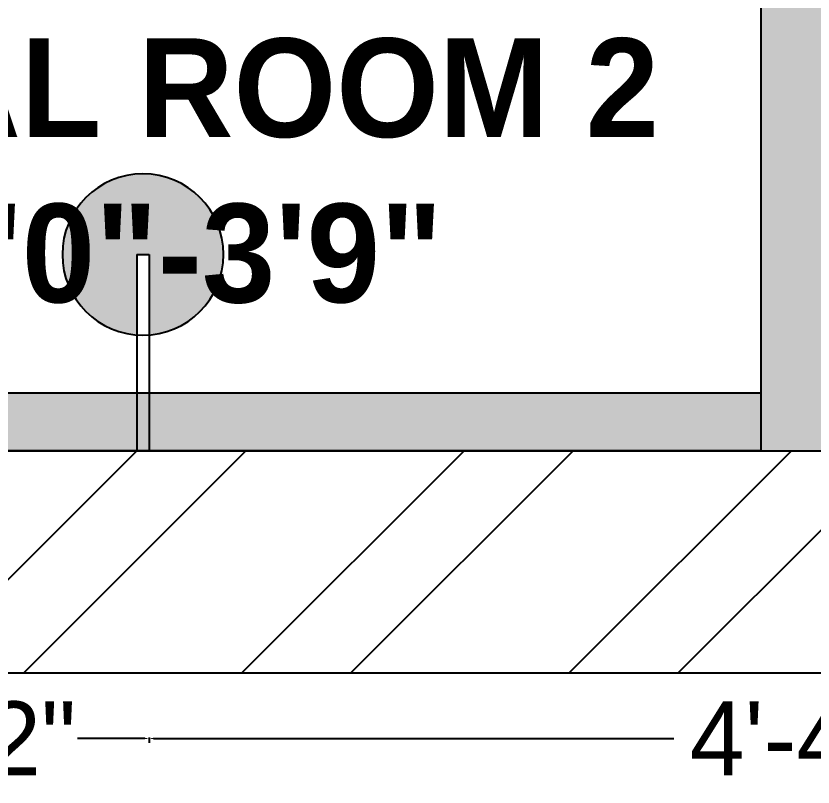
# Model space of a CAD drawing. Header units: inches. Extents: x 9636 to 21597, y -10243 to 557.
# Drawn here: x 13349.64 to 13381.93, y -2442.01 to -2410.77 of the extents above; entities that cross this region are included whole.
import ezdxf

# ---------------------------------------------------------------- set-up
doc = ezdxf.new("R2010")
doc.units = ezdxf.units.IN
doc.header["$MEASUREMENT"] = 0
doc.layers.add('IEL-HATCH-002', color=7, linetype='Continuous')
doc.styles.add('HEMI', font='stylu.ttf')
doc.styles.add('MtXpl_Stylus_BT', font='')
doc.styles.get("Standard").update_dxf_attribs({"font": 'arial.ttf'})
doc.styles.get('MtXpl_Stylus_BT').set_extended_font_data('Stylus BT', bold=True)
doc.dimstyles.get("Standard").update_dxf_attribs({"dimtxt": 0.18, "dimasz": 0.18, "dimexe": 0.18, "dimexo": 0.0625, "dimgap": 0.09, "dimtad": 0, "dimtih": 1, "dimtoh": 1, "dimdec": 0, "dimzin": 0, "dimdsep": 46, "dimlunit": 4, "dimtxsty": 'Standard', "dimcen": 0.09, "dimadec": 0, "dimazin": 0, "dimtfac": 1, "dimtdec": 0, "dimtofl": 0, "dimtmove": 0, "dimatfit": 3, "dimfxl": 1, "dimtolj": 1, "dimtzin": 0, "dimarcsym": 0})

# ---------------------------------------------------------------- blocks, each defined once
blk = doc.blocks.new('shht')
at = {"layer": 'IEL-HATCH-002', "true_color": 0x636466, "transparency": 33554687}
h = blk.add_hatch(color=251, dxfattribs=at)
h.dxf.hatch_style = 1
h.paths.add_polyline_path([(15159.498, -2257.014), (15156.498, -2257.014), (15156.498, -2302.014), (15159.498, -2302.014), (15159.498, -2299.668)])
h.paths.add_polyline_path([(15168.498, -2254.014), (15156.498, -2254.014), (15156.498, -2257.014), (15168.498, -2257.014)])
h.paths.add_polyline_path([(15258.498, -2254.014), (15246.843, -2254.014), (15246.843, -2257.014), (15258.498, -2257.014)])
h.paths.add_polyline_path([(15210.498, -2254.014), (15207.498, -2254.014), (15207.498, -2257.68), (15207.498, -2302.014), (15210.498, -2302.014)])
h = blk.add_hatch(color=251, dxfattribs=at)
h.dxf.hatch_style = 1
h.paths.add_polyline_path([(15210.498, -2302.014), (15258.498, -2302.014), (15258.498, -2299.668), (15210.498, -2299.668)])
h.paths.add_polyline_path([(15159.498, -2302.014), (15207.498, -2302.014), (15207.498, -2299.668), (15159.498, -2299.668)])
at = {"color": 251, "true_color": 0x636466}
for p, q in [((15207.498, -2254.014), (15207.498, -2302.014)), ((15159.498, -2299.668), (15207.498, -2299.668)), ((15207.498, -2299.668), (15207.498, -2302.014)), ((14882.498, -2302.014), (15258.498, -2302.014)), ((15207.498, -2302.014), (15159.498, -2302.014)), ((14882.498, -2311.014), (15442.498, -2311.014))]:
    blk.add_line(p, q, dxfattribs=at)
at = {"layer": 'IEL-HATCH-002', "color": 251, "linetype": 'Continuous', "true_color": 0x636466, "transparency": 33554687}
for p, q in [((15173.221, -2311.014), (15182.221, -2302.014)), ((15177.641, -2311.014), (15186.641, -2302.014)), ((15186.48, -2311.014), (15195.48, -2302.014)), ((15190.899, -2311.014), (15199.899, -2302.014)), ((15199.738, -2311.014), (15208.738, -2302.014)), ((15204.157, -2311.014), (15213.157, -2302.014))]:
    blk.add_line(p, q, dxfattribs=at)
at = {"color": 251, "true_color": 0x636466, "style": 'MtXpl_Stylus_BT'}
for s, p in [('TRIAL ROOM 2', (15165.047, -2289.309)), ('4\'0"-3\'9"', (15173.318, -2296.003))]:
    blk.add_text(s, height=4, rotation=0.0094, dxfattribs=at).set_placement(p)
blk = doc.blocks.new('HT')
at = {"layer": 'IEL-HATCH-002', "true_color": 0xf7f281, "transparency": 33554687}
h = blk.add_hatch(color=51, dxfattribs=at)
h.dxf.hatch_style = 1
h.paths.add_polyline_path([(4618.553, 566.675, 0.962396), (4625.074, 566.425), (4621.818, 566.425), (4621.818, 566.925), (4625.074, 566.925, 0.962396)])
for p, q in [((4621.818, 566.925), (4629.77, 566.925)), ((4621.818, 566.925), (4621.818, 566.425)), ((4629.77, 566.925), (4629.77, 566.425)), ((4621.818, 566.425), (4629.771, 566.425))]:
    blk.add_line(p, q)
blk.add_circle((4621.818, 566.675), 3.265)
blk = doc.blocks.new('*D77')
at = {"color": 0, "lineweight": -2, "transparency": 16777216}
for p, q in [((13355.036, -2440.004), (13355.036, -2440.224)), ((13406.812, -2440.004), (13406.812, -2440.224))]:
    blk.add_line(p, q, dxfattribs=at)
at = {"color": 5, "lineweight": -2, "transparency": 16777216}
for p, q in [((13355.216, -2440.044), (13376.291, -2440.044)), ((13406.632, -2440.044), (13385.557, -2440.044))]:
    blk.add_line(p, q, dxfattribs=at)
at = {"color": 5, "transparency": 16777216}
for points in [[(13355.216, -2440.014), (13355.216, -2440.074), (13355.036, -2440.044)], [(13406.632, -2440.014), (13406.632, -2440.074), (13406.812, -2440.044)]]:
    blk.add_solid(points, dxfattribs=at)
at = {"layer": 'Defpoints', "color": 0, "transparency": 16777216}
for p in [(13355.036, -2428.39), (13406.812, -2428.39), (13355.036, -2440.044)]:
    blk.add_point(p, dxfattribs=at)
at = {"color": 5, "transparency": 16777216, "insert": (13380.924, -2440.044), "char_height": 3, "attachment_point": 5, "style": 'HEMI'}
blk.add_mtext('\\A1;4\'-4"', dxfattribs=at)
blk = doc.blocks.new('*D78')
at = {"color": 0, "lineweight": -2, "transparency": 16777216}
for p, q in [((13341.141, -2440.004), (13341.141, -2440.224)), ((13355.036, -2440.004), (13355.036, -2440.224))]:
    blk.add_line(p, q, dxfattribs=at)
at = {"color": 5, "lineweight": -2, "transparency": 16777216}
for p, q in [((13341.321, -2440.044), (13344.041, -2440.044)), ((13354.856, -2440.044), (13352.136, -2440.044))]:
    blk.add_line(p, q, dxfattribs=at)
at = {"color": 5, "transparency": 16777216}
for points in [[(13341.321, -2440.014), (13341.321, -2440.074), (13341.141, -2440.044)], [(13354.856, -2440.014), (13354.856, -2440.074), (13355.036, -2440.044)]]:
    blk.add_solid(points, dxfattribs=at)
at = {"layer": 'Defpoints', "color": 0, "transparency": 16777216}
for p in [(13341.141, -2425.686), (13355.036, -2428.39), (13341.141, -2440.044)]:
    blk.add_point(p, dxfattribs=at)
at = {"color": 5, "transparency": 16777216, "insert": (13348.088, -2440.044), "char_height": 3, "attachment_point": 5, "style": 'HEMI'}
blk.add_mtext('\\A1;1\'-2"', dxfattribs=at)

msp = doc.modelspace()

# ---------------------------------------------------------------- block references
msp.add_blockref('shht', (-1827.686, -126.376))
at = {"xscale": -1, "rotation": 90}
msp.add_blockref('HT', (13921.461, 2201.38), dxfattribs=at)

# ---------------------------------------------------------------- dimensions: what is measured, and where the dimension line sits
for base, p1, p2, picture, middle in [((13341.141, -2440.044), (13355.036, -2428.39), (13341.141, -2425.686), '*D78', (13348.088, -2440.044)), ((13355.036, -2440.044), (13406.812, -2428.39), (13355.036, -2428.39), '*D77', (13380.924, -2440.044))]:
    dim = msp.add_linear_dim(base=base, p1=p1, p2=p2, dimstyle='Standard', override={"dimtxt": 3, "dimtxsty": 'HEMI', "dimclrd": 5, "dimclrt": 5, "dimtmove": 1, "dimfxl": 0.03937, "dimfxlon": 1, "dimarcsym": 1})
    dim.commit()
    dim.dimension.update_dxf_attribs({"geometry": picture, "text_midpoint": middle})

doc.saveas('drawing.dxf')
